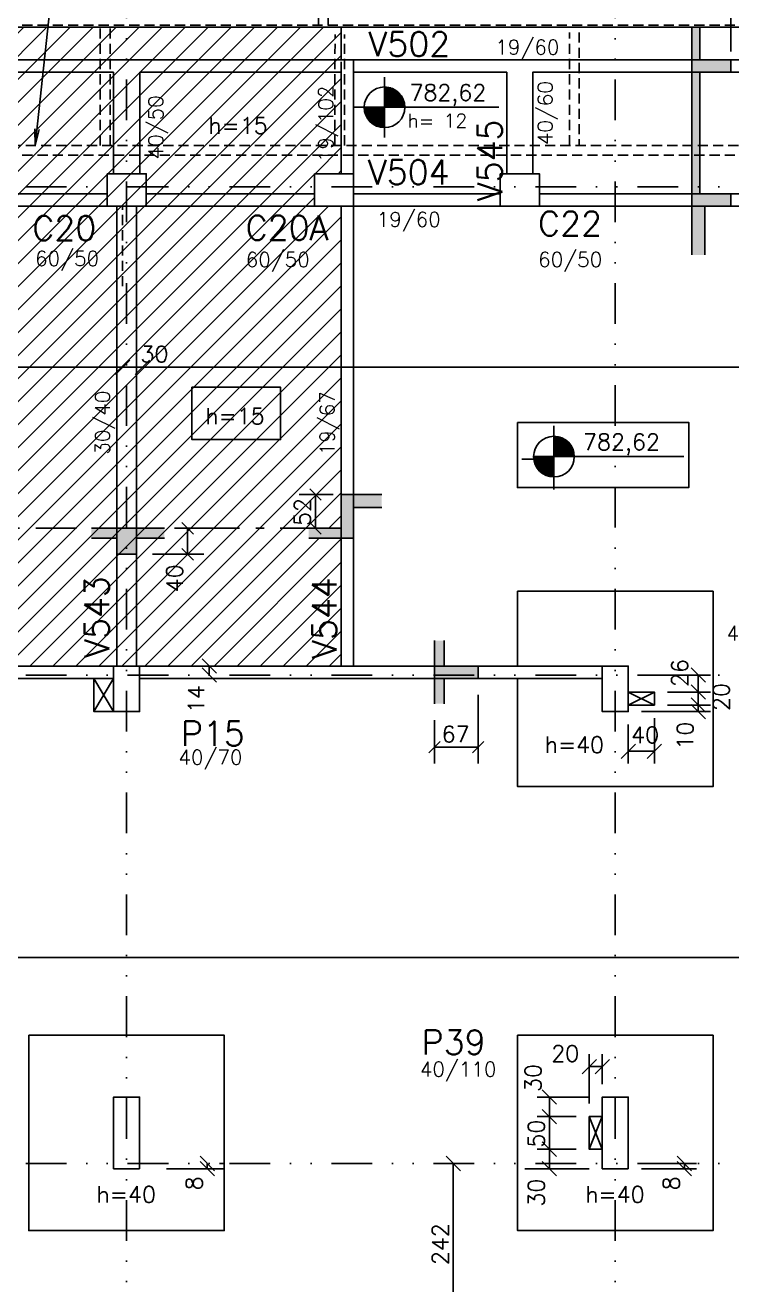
# Model space of a CAD drawing. Extents: x 567006 to 581881, y 115 to 10628.
# Drawn here: x 573588 to 574672, y 4788 to 6723 of the extents above; entities that cross this region are included whole.
import ezdxf

# ---------------------------------------------------------------- set-up
doc = ezdxf.new("R2010")
doc.units = 0
doc.header["$LTSCALE"] = 125
doc.header["$MEASUREMENT"] = 0
for name, pattern in [('DIVIDE', [1.25, 0.5, -0.25, 0, -0.25, 0, -0.25]), ('ESTILO_TQS_0003', [1, 0.5, -0.2, 0.1, -0.2]), ('HIDDEN2', [0.1875, 0.125, -0.0625])]:
    doc.linetypes.add(name, pattern=pattern)
doc.layers.get('0').update_dxf_attribs({"linetype": 'CONTINUOUS'})
for name, color, linetype in [('200', 240, 'HIDDEN2'), ('204', 14, 'ESTILO_TQS_0003'), ('205', 14, 'DIVIDE'), ('210', 11, 'HIDDEN2'), ('216', 7, 'CONTINUOUS'), ('220', 4, 'CONTINUOUS'), ('221', 5, 'CONTINUOUS'), ('238', 11, 'CONTINUOUS'), ('239', 4, 'CONTINUOUS'), ('250', 5, 'CONTINUOUS'), ('253', 253, 'CONTINUOUS')]:
    doc.layers.add(name, color=color, linetype=linetype)
doc.styles.get("Standard").update_dxf_attribs({"font": 'ROMANS.SHX'})

# ---------------------------------------------------------------- blocks, each defined once
blk = doc.blocks.new('_H5A1C889FEE-001')
for p, q in [((1226.49606, 766.876652), (1440.649421, 981.030013)), ((1226.49606, 802.231991), (1405.294082, 981.030013)), ((1226.49606, 837.58733), (1369.938743, 981.030013)), ((1226.49606, 872.942669), (1334.583404, 981.030013)), ((1226.49606, 908.298008), (1299.228065, 981.030013)), ((1226.49606, 943.653348), (1263.872725, 981.030013)), ((1226.49606, 979.008687), (1228.517386, 981.030013)), ((1245.49606, 8.059193), (2218.46688, 981.030013)), ((1245.49606, 43.414532), (2183.111541, 981.030013)), ((1245.49606, 78.769871), (2147.756202, 981.030013)), ((1245.49606, 114.12521), (2112.400863, 981.030013)), ((1245.49606, 149.480549), (2077.045524, 981.030013)), ((1245.49606, 184.835888), (2041.690185, 981.030013)), ((1245.49606, 220.191227), (2006.334846, 981.030013)), ((1245.49606, 255.546566), (1970.979507, 981.030013)), ((1245.49606, 290.901905), (1935.624168, 981.030013)), ((1245.49606, 326.257244), (1900.268829, 981.030013)), ((1245.49606, 361.612584), (1864.913489, 981.030013)), ((1245.49606, 396.967923), (1829.55815, 981.030013)), ((1245.49606, 432.323262), (1794.202811, 981.030013)), ((1245.49606, 467.678601), (1758.847472, 981.030013)), ((1245.49606, 503.03394), (1723.492133, 981.030013)), ((1245.49606, 538.389279), (1688.136794, 981.030013)), ((1245.49606, 573.744618), (1652.781455, 981.030013)), ((1245.49606, 609.099957), (1617.426116, 981.030013)), ((1245.49606, 644.455296), (1582.070777, 981.030013)), ((1245.49606, 679.810635), (1546.715438, 981.030013)), ((1245.49606, 715.165974), (1511.360099, 981.030013)), ((1245.49606, 750.521313), (1476.00476, 981.030013)), ((1272.792206, 0), (2253.822219, 981.030013)), ((1308.147545, 0), (2289.177558, 981.030013)), ((1343.502884, 0), (2324.532897, 981.030013)), ((1378.858223, 0), (2359.888236, 981.030013)), ((1414.213562, 0), (2395.243575, 981.030013)), ((1449.568901, 0), (2430.598914, 981.030013)), ((1484.92424, 0), (2465.954253, 981.030013)), ((1520.27958, 0), (2501.309593, 981.030013)), ((1555.634919, 0), (2536.664932, 981.030013)), ((1590.990258, 0), (2572.020271, 981.030013)), ((1626.345597, 0), (2607.37561, 981.030013)), ((1661.700936, 0), (2642.730949, 981.030013)), ((1697.056275, 0), (2678.086288, 981.030013)), ((1732.411614, 0), (2713.441627, 981.030013)), ((1767.766953, 0), (2748.796966, 981.030013)), ((1803.122292, 0), (2784.152305, 981.030013)), ((1838.477631, 0), (2819.507644, 981.030013)), ((1873.83297, 0), (2854.862983, 981.030013)), ((1909.188309, 0), (2890.218322, 981.030013)), ((1944.543648, 0), (2925.573661, 981.030013)), ((1979.898987, 0), (2960.929, 981.030013)), ((2015.254326, 0), (2996.284339, 981.030013)), ((2050.609665, 0), (3031.639678, 981.030013)), ((2085.965005, 0), (3058.93156, 972.966555)), ((2121.320344, 0), (3058.93156, 937.611216)), ((2156.675683, 0), (3058.93156, 902.255877)), ((2192.031022, 0), (3058.93156, 866.900538)), ((2227.386361, 0), (3058.93156, 831.545199)), ((3018.771713, 756.030013), (3058.93156, 796.18986)), ((2262.7417, 0), (3017.93156, 755.189861)), ((3054.127052, 756.030013), (3058.93156, 760.834521)), ((2298.097039, 0), (3017.93156, 719.834522)), ((2333.452378, 0), (3039.482391, 706.030013)), ((2368.807717, 0), (3058.93156, 690.123843)), ((2404.163056, 0), (3058.93156, 654.768504)), ((2439.518395, 0), (3058.93156, 619.413165)), ((2474.873734, 0), (3058.93156, 584.057826)), ((2510.229073, 0), (3058.93156, 548.702487)), ((2545.584412, 0), (3058.93156, 513.347148)), ((2580.939751, 0), (3058.93156, 477.991809)), ((2616.29509, 0), (3058.93156, 442.63647)), ((2651.650429, 0), (3058.93156, 407.281131)), ((2687.005769, 0), (3058.93156, 371.925791)), ((2722.361108, 0), (3058.93156, 336.570452)), ((2757.716447, 0), (3058.93156, 301.215113)), ((2793.071786, 0), (3058.93156, 265.859774)), ((3039.990387, 211.563262), (3058.93156, 230.504435)), ((2828.427125, 0), (3024.990387, 196.563262)), ((2863.782464, 0), (3058.93156, 195.149096)), ((2899.137803, 0), (3058.93156, 159.793757)), ((2934.493142, 0), (3058.93156, 124.438418)), ((2969.848481, 0), (3058.93156, 89.083079)), ((3005.20382, 0), (3058.93156, 53.72774)), ((3040.559159, 0), (3058.93156, 18.372401))]:
    blk.add_line(p, q)

msp = doc.modelspace()

# ---------------------------------------------------------------- linework, layer by layer
at = {"layer": '200'}
for p, q in [((573703.2, 6538.3), (573703.2, 6719.8)), ((573718.2, 6538.3), (573718.2, 6719.8)), ((574063.2, 6538.3), (574063.5, 6708.6)), ((574078.2, 6538.3), (574078.2, 6708.6)), ((574423.2, 6538.3), (574423.2, 6711.8)), ((574438.2, 6711.8), (574438.2, 6538.3)), ((573737.6, 6322.1), (573737.6, 6444.8))]:
    msp.add_line(p, q, dxfattribs=at)
for points in [[(576792, 6737.8), (576792, 6538.3), (572038.8, 6538.3), (572038.8, 6722.8)], [(576810.1, 6722.8), (576810.1, 6523.2), (572023.8, 6523.3), (572023.8, 6722.8)]]:
    msp.add_lwpolyline(points, dxfattribs=at)
at = {"layer": '204'}
msp.add_line((572354.5, 5950.3), (574008.5, 5950.3), dxfattribs=at)
at = {"layer": '205'}
for p, q in [((573743.6, 3291.6), (573743.6, 9975.3)), ((574493.6, 3291.6), (574493.6, 9975.3)), ((568113, 6474.7), (577573.2, 6474.7)), ((568113, 5724.7), (577573.2, 5724.7)), ((568113, 4974.7), (577036.4, 4974.7))]:
    msp.add_line(p, q, dxfattribs=at)
at = {"layer": '210'}
for p, q in [((574037.9, 6722.8), (574037.9, 7696.5)), ((574052.8, 7696.5), (574052.8, 6722.8)), ((574073.1, 6650.8), (574073.1, 6669.8))]:
    msp.add_line(p, q, dxfattribs=at)
msp.add_lwpolyline([(576810.1, 6722.8), (572023.8, 6722.8)], dxfattribs=at)
at = {"layer": '216', "linetype": 'Continuous'}
for p, q in [((574611.1, 6719.8), (574611.1, 6719.8)), ((574671.1, 6669.8), (574671.1, 6669.8)), ((574024.7, 6011.1), (574042.3, 5993.5)), ((574073.1, 6002.3), (574073.1, 6002.3)), ((573828.4, 5959.1), (573846.1, 5941.5)), ((574024.7, 5959.1), (574042.3, 5941.5)), ((573801.8, 5950.3), (573801.8, 5950.3)), ((574059.3, 5950.3), (574059.3, 5950.3)), ((573758.6, 5910.3), (573758.6, 5910.3)), ((573828.4, 5919.1), (573846.1, 5901.5)), ((574631.9, 5713.7), (574609.8, 5735.8)), ((574283.2, 5719.7), (574283.2, 5719.7)), ((574569.7, 5724.7), (574569.7, 5724.7)), ((574631.9, 5687.7), (574609.8, 5709.8)), ((574631.9, 5687.7), (574609.8, 5709.8)), ((574553.6, 5698.7), (574553.6, 5698.7)), ((574553.6, 5698.7), (574553.6, 5698.7)), ((574631.9, 5667.7), (574609.8, 5689.8)), ((574631.9, 5667.7), (574609.8, 5689.8)), ((574216.2, 5680.7), (574216.2, 5680.7)), ((574513.6, 5668.7), (574513.6, 5668.7)), ((574513.6, 5668.7), (574513.6, 5668.7)), ((574553.6, 5678.7), (574553.6, 5678.7)), ((574553.6, 5678.7), (574553.6, 5678.7)), ((574553.6, 5678.7), (574553.6, 5678.7)), ((574631.9, 5657.7), (574609.8, 5679.8)), ((574207.4, 5605.3), (574225, 5623)), ((574274.4, 5605.3), (574292, 5623)), ((574502.6, 5596.8), (574524.7, 5618.9)), ((574542.6, 5596.8), (574564.7, 5618.9)), ((574442.6, 5112.6), (574464.7, 5134.7)), ((574462.6, 5112.6), (574484.7, 5134.7)), ((574381.4, 5087.8), (574403.5, 5065.7)), ((574473.6, 5076.7), (574473.6, 5076.7)), ((574473.6, 5076.7), (574473.6, 5076.7)), ((574381.4, 5057.8), (574403.5, 5035.7)), ((574403.5, 5035.7), (574381.4, 5057.8)), ((574453.6, 5046.7), (574453.6, 5046.7)), ((574453.6, 5046.7), (574453.6, 5046.7)), ((574453.6, 5046.7), (574453.6, 5046.7)), ((574403.5, 4985.7), (574381.4, 5007.8)), ((574403.5, 4985.7), (574381.4, 5007.8)), ((574392.4, 4996.7), (574392.4, 4996.7)), ((574453.6, 4996.7), (574453.6, 4996.7)), ((574232.5, 4974.7), (574232.5, 4974.7)), ((574256.1, 4963.7), (574234, 4985.8)), ((574403.5, 4955.7), (574381.4, 4977.8)), ((574537.2, 4974.7), (574537.2, 4974.7)), ((574610.6, 4963.7), (574588.5, 4985.8)), ((574610.6, 4955.7), (574588.5, 4977.8)), ((574473.6, 4966.7), (574473.6, 4966.7)), ((574513.6, 4966.7), (574513.6, 4966.7))]:
    msp.add_line(p, q, dxfattribs=at)
at = {"layer": '216'}
for p, q in [((574139.5, 6628.1), (574139.5, 6565.6)), ((574139.5, 6626.6), (574149.1, 6626.6)), ((574139.5, 6624.6), (574153.8, 6624.6)), ((574139.5, 6622.6), (574157.1, 6622.6)), ((574139.5, 6620.6), (574159.7, 6620.6)), ((574139.5, 6618.6), (574161.8, 6618.6)), ((574139.5, 6616.7), (574163.6, 6616.7)), ((574108.2, 6596.8), (574170.7, 6596.8)), ((574139.5, 6614.7), (574165.1, 6614.7)), ((574139.5, 6612.7), (574166.4, 6612.7)), ((574139.5, 6610.7), (574167.5, 6610.7)), ((574139.5, 6608.7), (574168.4, 6608.7)), ((574139.5, 6606.7), (574169.1, 6606.7)), ((574139.5, 6604.8), (574169.7, 6604.8)), ((574139.5, 6602.8), (574170.1, 6602.8)), ((574139.5, 6600.8), (574170.5, 6600.8)), ((574139.5, 6598.8), (574170.7, 6598.8)), ((574139.5, 6594.9), (574108.2, 6594.9)), ((574139.5, 6592.9), (574108.5, 6592.9)), ((574139.5, 6590.9), (574108.8, 6590.9)), ((574139.5, 6588.9), (574109.2, 6588.9)), ((574139.5, 6586.9), (574109.8, 6586.9)), ((574139.5, 6584.9), (574110.6, 6584.9)), ((574139.5, 6583), (574111.5, 6583)), ((574139.5, 6581), (574112.5, 6581)), ((574139.5, 6579), (574113.8, 6579)), ((574139.5, 6577), (574115.3, 6577)), ((574139.5, 6575), (574117.1, 6575)), ((574139.5, 6573), (574119.2, 6573)), ((574139.5, 6571.1), (574121.8, 6571.1)), ((574139.5, 6569.1), (574125.1, 6569.1)), ((574139.5, 6567.1), (574129.8, 6567.1)), ((573726.6, 6186.6), (573748.7, 6208.7)), ((573726.6, 6186.6), (573748.7, 6208.7)), ((573756.6, 6186.6), (573778.7, 6208.7)), ((574399.5, 6091.6), (574399.5, 6029.1)), ((574399.5, 6090.1), (574409.1, 6090.1)), ((574399.5, 6088.1), (574413.8, 6088.1)), ((574399.5, 6086.1), (574417.1, 6086.1)), ((574399.5, 6084.1), (574419.7, 6084.1)), ((574399.5, 6082.1), (574421.8, 6082.1)), ((574399.5, 6080.2), (574423.6, 6080.2)), ((574399.5, 6078.2), (574425.1, 6078.2)), ((574399.5, 6076.2), (574426.4, 6076.2)), ((574368.2, 6060.3), (574430.7, 6060.3)), ((574399.5, 6058.4), (574368.2, 6058.4)), ((574399.5, 6056.4), (574368.5, 6056.4)), ((574399.5, 6074.2), (574427.5, 6074.2)), ((574399.5, 6072.2), (574428.4, 6072.2)), ((574399.5, 6070.2), (574429.1, 6070.2)), ((574399.5, 6068.3), (574429.7, 6068.3)), ((574399.5, 6066.3), (574430.1, 6066.3)), ((574399.5, 6064.3), (574430.5, 6064.3)), ((574399.5, 6062.3), (574430.7, 6062.3)), ((574399.5, 6054.4), (574368.8, 6054.4)), ((574399.5, 6052.4), (574369.2, 6052.4)), ((574399.5, 6050.4), (574369.8, 6050.4)), ((574399.5, 6048.4), (574370.6, 6048.4)), ((574399.5, 6046.5), (574371.5, 6046.5)), ((574399.5, 6044.5), (574372.5, 6044.5)), ((574399.5, 6042.5), (574373.8, 6042.5)), ((574399.5, 6040.5), (574375.3, 6040.5)), ((574399.5, 6038.5), (574377.1, 6038.5)), ((574399.5, 6036.6), (574379.2, 6036.6)), ((574399.5, 6034.6), (574381.8, 6034.6)), ((574399.5, 6032.6), (574385.1, 6032.6)), ((574399.5, 6030.6), (574389.8, 6030.6)), ((573859.4, 5749.8), (573881.5, 5727.7)), ((573859.4, 5735.8), (573881.5, 5713.7)), ((573878.4, 4963.7), (573856.3, 4985.8)), ((573878.4, 4955.7), (573856.3, 4977.8))]:
    msp.add_line(p, q, dxfattribs=at)
for centre in [(574139.5, 6596.8), (574399.5, 6060.3)]:
    msp.add_circle(centre, 31.2, dxfattribs=at)
at = {"layer": '220'}
for p, q in [((574611.1, 6719.8), (574611.1, 6370)), ((574611.1, 6719.8), (574623.1, 6719.8)), ((574623.1, 6719.8), (574623.1, 6669.8)), ((574671.1, 6669.8), (574623.1, 6669.8)), ((574671.1, 6650.8), (574671.1, 6669.8)), ((574623.1, 6463.8), (574623.1, 6650.8)), ((574623.1, 6650.8), (574671.1, 6650.8)), ((574671.1, 6463.8), (574623.1, 6463.8)), ((574671.1, 6444.8), (574671.1, 6463.8)), ((574631.1, 6370), (574631.1, 6444.8)), ((574631.1, 6444.8), (574671.1, 6444.8))]:
    msp.add_line(p, q, dxfattribs=at)
for points in [[(573713.7, 6494.8), (573773.7, 6494.8), (573773.7, 6444.8), (573713.7, 6444.8), (573713.7, 6494.8)], [(574032.1, 6494.8), (574092.1, 6494.8), (574092.1, 6444.8), (574032.1, 6444.8), (574032.1, 6494.8)], [(574317.1, 6494.8), (574377.1, 6494.8), (574377.1, 6444.8), (574317.1, 6444.8), (574317.1, 6494.8)], [(574135.2, 6002.3), (574073.1, 6002.3), (574073.1, 5950.3), (574023.1, 5950.3)], [(574135.2, 5982.3), (574092.1, 5982.3), (574092.1, 5935.3), (574023.1, 5935.3)], [(573801.8, 5950.3), (573739.6, 5950.3), (573739.6, 5950.3), (573689.6, 5950.3)], [(573689.6, 5935.3), (573728.6, 5935.3), (573728.6, 5910.3), (573758.6, 5910.3), (573758.6, 5935.3), (573801.8, 5935.3)], [(574216.2, 5777.7), (574216.2, 5730.7), (574216.2, 5730.7), (574216.2, 5680.7)], [(574231.2, 5680.7), (574231.2, 5719.7), (574283.2, 5719.7), (574283.2, 5738.7), (574231.2, 5738.7), (574231.2, 5777.7)], [(573723.6, 5738.7), (573763.6, 5738.7), (573763.6, 5668.7), (573723.6, 5668.7), (573723.6, 5738.7)], [(574473.6, 5738.7), (574513.6, 5738.7), (574513.6, 5668.7), (574473.6, 5668.7), (574473.6, 5738.7)], [(573763.6, 4966.7), (573723.6, 4966.7), (573723.6, 5076.7), (573763.6, 5076.7), (573763.6, 4966.7)], [(574513.6, 4966.7), (574473.6, 4966.7), (574473.6, 5076.7), (574513.6, 5076.7), (574513.6, 4966.7)]]:
    msp.add_lwpolyline(points, dxfattribs=at)
at = {"layer": '238'}
for p, q in [((572240.6, 6719.8), (576620.7, 6719.8)), ((574073.1, 6669.8), (574073.1, 6719.8)), ((572240.6, 6669.8), (574092.1, 6669.8)), ((574092.1, 6669.8), (576620.7, 6669.8)), ((574092.1, 6494.8), (574092.1, 6669.8)), ((573013.7, 6650.8), (573723.7, 6650.8)), ((573723.7, 6494.7), (573723.7, 6650.8)), ((573763.7, 6494.8), (573763.7, 6650.8)), ((573763.7, 6650.8), (574073.1, 6650.8)), ((574073.1, 6494.8), (574073.1, 6650.8)), ((574327.1, 6650.8), (574092.1, 6650.8)), ((574327.1, 6494.7), (574327.1, 6650.8)), ((573023.6, 6463.8), (573713.6, 6463.8)), ((573773.6, 6463.8), (574032.1, 6463.8)), ((574092.1, 6463.8), (574317.1, 6463.8)), ((574377.1, 6463.8), (575213.7, 6463.8)), ((573023.6, 6444.8), (573713.6, 6444.8)), ((573728.6, 5738.7), (573728.6, 6444.7)), ((573758.6, 5738.7), (573758.6, 6444.7)), ((573773.6, 6444.8), (574032.1, 6444.8)), ((574073.1, 5738.7), (574073.1, 6444.8)), ((574092.1, 6444.8), (574317.1, 6444.8)), ((574092.1, 5738.7), (574092.1, 6444.8)), ((574377.1, 6444.8), (575213.7, 6444.8)), ((573165.1, 5738.7), (573723.6, 5738.7)), ((573763.6, 5738.7), (574473.6, 5738.7)), ((573165.1, 5719.7), (573723.6, 5719.7)), ((574473.6, 5719.7), (573763.6, 5719.7))]:
    msp.add_line(p, q, dxfattribs=at)
for points in [[(575223.6, 6650.8), (574367.1, 6650.8), (574367.1, 6494.8)], [(574343.5, 6112.9), (574606.4, 6112.9), (574606.4, 6012.7), (574343.5, 6012.7), (574343.5, 6112.9)], [(574343.6, 5719.7), (574343.6, 5553.7), (574643.6, 5553.7), (574643.6, 5853.7), (574343.6, 5853.7), (574343.6, 5738.7)], [(573693.6, 5719.7), (573693.6, 5668.7), (573723.6, 5668.7)], [(574513.6, 5678.7), (574553.6, 5678.7), (574553.6, 5698.7), (574513.6, 5698.7), (574513.6, 5678.7)], [(573593.6, 5171.7), (573893.6, 5171.7), (573893.6, 4871.7), (573593.6, 4871.7), (573593.6, 5171.7)], [(574343.6, 5171.7), (574643.6, 5171.7), (574643.6, 4871.7), (574343.6, 4871.7), (574343.6, 5171.7)], [(574473.6, 4996.7), (574453.6, 4996.7), (574453.6, 5046.7), (574473.6, 5046.7), (574473.6, 4996.7)]]:
    msp.add_lwpolyline(points, dxfattribs=at)
at = {"layer": '239'}
msp.add_lwpolyline([(573843.9, 6166.9), (573980, 6166.9), (573980, 6086.4), (573843.9, 6086.4), (573843.9, 6166.9)], dxfattribs=at)
at = {"layer": '250', "linetype": 'Continuous'}
for p, q in [((574671.1, 6682.3), (574671.1, 6797.2)), ((574060.6, 6002.3), (574008.5, 6002.3)), ((574033.5, 6002.3), (574033.5, 5950.3)), ((573826.8, 5950.3), (573862.2, 5950.3)), ((573837.2, 5950.3), (573837.2, 5910.3)), ((574046.8, 5950.3), (574008.5, 5950.3)), ((573783.6, 5910.3), (573862.2, 5910.3)), ((574589.7, 5724.7), (574639.6, 5724.7)), ((574620.8, 5698.7), (574620.8, 5724.7)), ((574283.2, 5694.7), (574283.2, 5589.1)), ((574573.6, 5698.7), (574639.6, 5698.7)), ((574573.6, 5698.7), (574639.6, 5698.7)), ((574620.8, 5678.7), (574620.8, 5698.7)), ((574533.6, 5668.7), (574639.6, 5668.7)), ((574573.6, 5678.7), (574639.6, 5678.7)), ((574573.6, 5678.7), (574639.6, 5678.7)), ((574620.8, 5668.7), (574620.8, 5678.7)), ((574216.2, 5655.7), (574216.2, 5589.1)), ((574553.6, 5658.7), (574553.6, 5589.1)), ((574513.6, 5648.7), (574513.6, 5589.1)), ((574216.2, 5614.1), (574283.2, 5614.1)), ((574513.6, 5607.9), (574553.6, 5607.9)), ((574453.6, 5066.7), (574453.6, 5142.4)), ((574473.6, 5096.7), (574473.6, 5142.4)), ((574453.6, 5123.6), (574473.6, 5123.6)), ((574453.6, 5076.7), (574373.7, 5076.7)), ((574392.4, 5076.7), (574392.4, 5046.7)), ((574433.6, 5046.7), (574373.7, 5046.7)), ((574433.6, 5046.7), (574373.7, 5046.7)), ((574392.4, 4996.7), (574392.4, 5046.7)), ((574433.6, 4996.7), (574373.7, 4996.7)), ((574392.4, 4966.7), (574392.4, 4996.7)), ((574245, 4732.7), (574245, 4974.7)), ((574252.5, 4974.7), (574263.8, 4974.7)), ((574557.2, 4974.7), (574618.3, 4974.7)), ((574599.6, 4966.7), (574599.6, 4974.7)), ((574453.6, 4966.7), (574373.7, 4966.7)), ((574533.6, 4966.7), (574618.3, 4966.7))]:
    msp.add_line(p, q, dxfattribs=at)
at = {"layer": '250'}
for p, q in [((574139.5, 6550.6), (574139.5, 6643.1)), ((574093.2, 6596.8), (574314.9, 6596.8)), ((572503.6, 6197.7), (573737.6, 6197.7)), ((573737.6, 6197.7), (576601.7, 6197.7)), ((574399.5, 6091.6), (574399.5, 6107.8)), ((574368.5, 6056.4), (574350.3, 6056.4)), ((574430.7, 6060.3), (574598.6, 6060.3)), ((574399.5, 6029.1), (574399.5, 6010)), ((573795.1, 5738.7), (573895.4, 5738.7)), ((573870.4, 5738.7), (573870.4, 5724.7)), ((573693.6, 5668.7), (573723.6, 5719.7)), ((573693.6, 5719.7), (573723.6, 5668.7)), ((574553.6, 5678.7), (574513.6, 5698.7)), ((574513.6, 5678.7), (574553.6, 5698.7)), ((573149.1, 5291.1), (576733.6, 5291.1)), ((574453.6, 5046.7), (574473.6, 4996.7)), ((574453.6, 4996.7), (574473.6, 5046.7)), ((573867.4, 4966.7), (573867.4, 4974.7)), ((573886.1, 4974.7), (573892.4, 4974.7)), ((573805.1, 4966.7), (573892.4, 4966.7)), ((574453.6, 4966.7), (574354.6, 4966.7))]:
    msp.add_line(p, q, dxfattribs=at)
at = {"layer": '250', "linetype": 'Continuous'}
msp.add_lwpolyline([(573243.6, 6960.9), (573648.9, 6960.9), (573603.5, 6538.3), (573602.9, 6563.3), (573603.5, 6538.3), (573609.4, 6562.6)], dxfattribs=at)
at = {"layer": '253'}
for points in [[(574611.1, 6719.8), (574611.1, 6370), (574623.1, 6719.8)], [(574611.1, 6370), (574623.1, 6650.8), (574623.1, 6719.8)], [(574623.1, 6719.8), (574623.1, 6650.8), (574623.1, 6669.8)], [(574623.1, 6650.8), (574671.1, 6650.8), (574623.1, 6669.8)], [(574623.1, 6669.8), (574671.1, 6650.8), (574671.1, 6669.8)], [(574623.1, 6463.8), (574623.1, 6650.8), (574611.1, 6370)], [(574631.1, 6370), (574623.1, 6463.8), (574611.1, 6370)], [(574631.1, 6444.8), (574623.1, 6463.8), (574631.1, 6370)], [(574631.1, 6444.8), (574671.1, 6463.8), (574623.1, 6463.8)], [(574671.1, 6444.8), (574671.1, 6463.8), (574631.1, 6444.8)], [(574073.1, 5950.3), (574073.1, 6002.3), (574092.1, 5935.3)], [(574092.1, 5935.3), (574073.1, 6002.3), (574092.1, 5982.3)], [(574073.1, 6002.3), (574135.2, 6002.3), (574092.1, 5982.3)], [(574092.1, 5982.3), (574135.2, 6002.3), (574135.2, 5982.3)], [(574135.2, 6002.3), (574135.2, 6002.3), (574135.2, 5982.3)], [(573728.6, 5935.3), (573689.6, 5935.3), (573801.8, 5950.3)], [(573801.8, 5950.3), (573689.6, 5935.3), (573689.6, 5950.3)], [(573758.6, 5935.3), (573728.6, 5935.3), (573801.8, 5950.3)], [(573801.8, 5950.3), (573801.8, 5935.3), (573758.6, 5935.3)], [(574023.1, 5950.3), (574073.1, 5950.3), (574092.1, 5935.3)], [(574023.1, 5950.3), (574092.1, 5935.3), (574023.1, 5935.3)], [(573758.6, 5910.3), (573728.6, 5910.3), (573758.6, 5935.3)], [(573728.6, 5910.3), (573728.6, 5935.3), (573758.6, 5935.3)], [(574231.2, 5738.7), (574216.2, 5680.7), (574231.2, 5777.7)], [(574231.2, 5777.7), (574216.2, 5680.7), (574216.2, 5777.7)], [(574231.2, 5738.7), (574231.2, 5680.7), (574216.2, 5680.7)], [(574231.2, 5738.7), (574283.2, 5738.7), (574231.2, 5719.7)], [(574231.2, 5738.7), (574231.2, 5719.7), (574231.2, 5680.7)], [(574231.2, 5719.7), (574283.2, 5738.7), (574283.2, 5719.7)]]:
    msp.add_solid(points, dxfattribs=at)

# ---------------------------------------------------------------- block references
at = {"layer": '221'}
msp.add_blockref('_H5A1C889FEE-001', (571014.1, 5738.7), dxfattribs=at)

# ---------------------------------------------------------------- texts
at = {"layer": '216'}
for s, height, p in [('19/60', 22.5, (574309.5, 6677.8)), ('782,62', 25, (574177.8, 6606.9)), ('h=15', 25, (573869, 6556.3)), ('h= 12', 21.25, (574174.5, 6565.6)), ('19/60', 22.5, (574127.4, 6413.4)), ('60/50', 22.5, (573603.1, 6353.4)), ('60/50', 22.5, (573926.4, 6351.6)), ('60/50', 22.5, (574375.2, 6351.8)), ('30', 25, (573765, 6205.2)), ('h=15', 25, (573864.4, 6110)), ('782,62', 25, (574444.2, 6070.4)), ('40/70', 22.5, (574664.2, 5777.8)), ('h=40', 25, (574385.3, 5605.4)), ('40/70', 22.5, (573823.1, 5587.3)), ('40/110', 22.5, (574193.6, 5108.2)), ('h=40', 25, (573697.5, 4914.7)), ('h=40', 25, (574447.5, 4914.7))]:
    msp.add_text(s, height=height, dxfattribs=at).set_placement(p)
for s, height, p in [('19/102', 22.5, (574060.5, 6512.6)), ('40/60', 22.5, (574397.2, 6538.7)), ('40/50', 22.5, (573799.6, 6516.9)), ('30/40', 22.5, (573718.1, 6063.3)), ('19/67', 22.5, (574062.6, 6062.4)), ('14', 25, (573862.9, 5666.4)), ('8', 25, (573859.9, 4933.4))]:
    msp.add_text(s, height=height, rotation=90, dxfattribs=at).set_placement(p)
at = {"layer": '216', "linetype": 'Continuous'}
for s, p in [('52', (574026, 5953.8)), ('40', (573829.7, 5852)), ('26', (574605.1, 5706.5)), ('20', (574668.7, 5669.6)), ('10', (574613.3, 5610.4)), ('30', (574380, 5084.7)), ('50', (574384.9, 4999.2)), ('30', (574384.9, 4908.4)), ('8', (574592.1, 4933.4)), ('242', (574237.5, 4818.7))]:
    msp.add_text(s, height=25, rotation=90, dxfattribs=at).set_placement(p)
for s, p in [('67', (574227.2, 5621.6)), ('40', (574518, 5620.5)), ('20', (574395.3, 5131.1))]:
    msp.add_text(s, height=25, dxfattribs=at).set_placement(p)
at = {"layer": '220'}
for s, p in [('V502', (574114.8, 6675.2)), ('V504', (574114, 6478.4)), ('C20', (573598.9, 6392.5)), ('C20A', (573926.4, 6392.9)), ('C22', (574375.2, 6399.5)), ('P15', (573827, 5616.3)), ('P39', (574196.6, 5142.2))]:
    msp.add_text(s, height=37.5, dxfattribs=at).set_placement(p)
for s, p in [('V545', (574319.8, 6452.6)), ('V543', (573716.7, 5751.3)), ('V544', (574065.8, 5749.7))]:
    msp.add_text(s, height=37.5, rotation=90, dxfattribs=at).set_placement(p)

doc.saveas('drawing.dxf')
